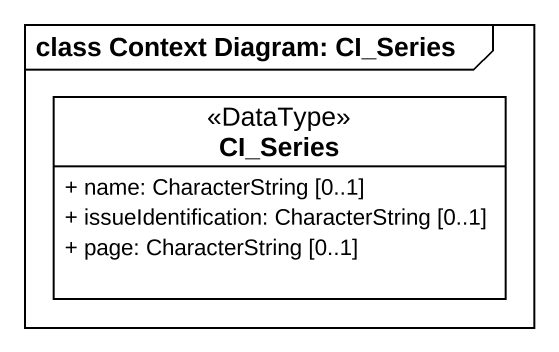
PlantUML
@startuml
mainframe class Context Diagram: CI_Series
hide circle
hide empty members
skinparam classAttributeIconSize 0
class CI_Series <<DataType>> #FFFFFF {
  + name: CharacterString [0..1]
  + issueIdentification: CharacterString [0..1]
  + page: CharacterString [0..1]
}
@enduml
